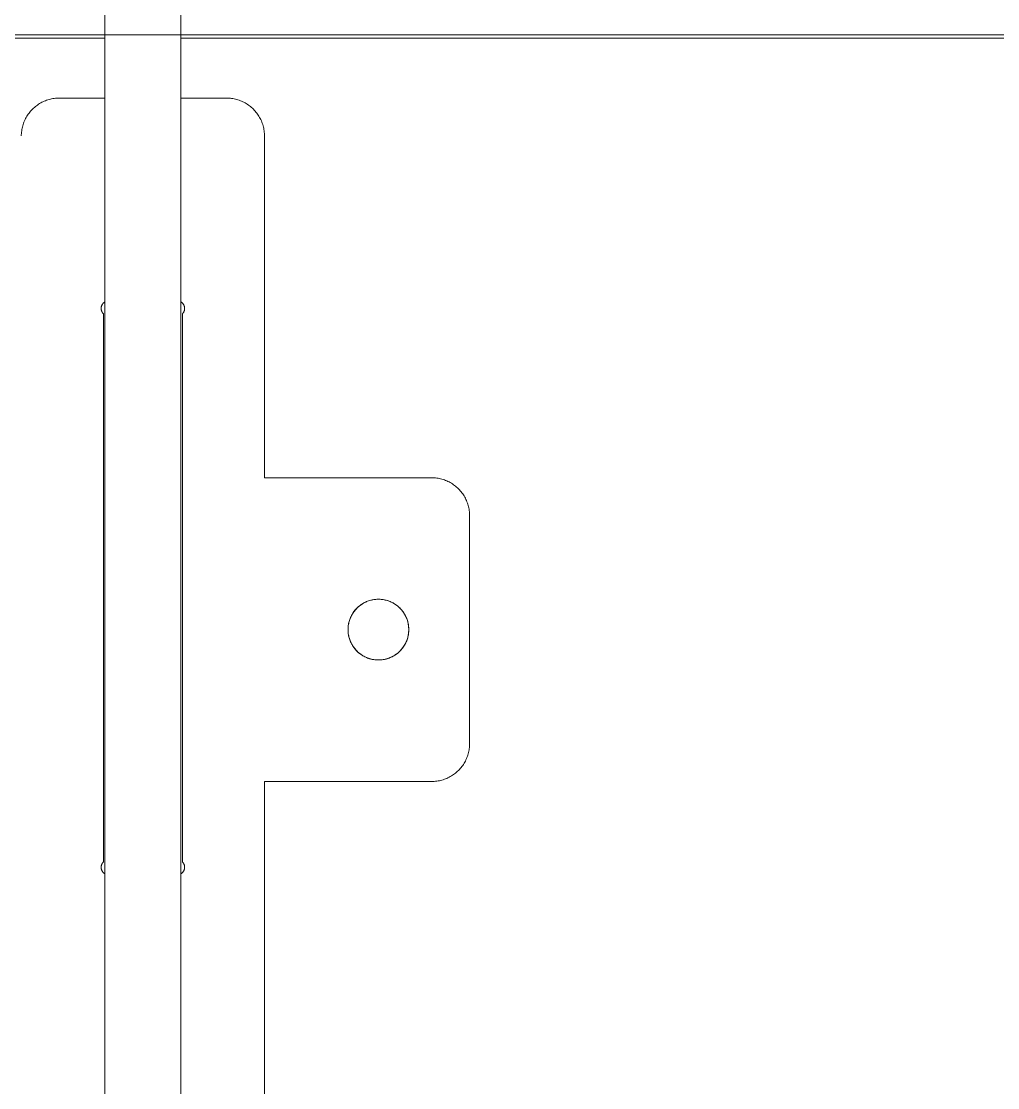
# Model space of a CAD drawing. Header units: millimetres. Extents: x -213 to 4577, y -424 to 2634.
# Drawn here: x 1014.9 to 1143.4, y 9 to 149.4 of the extents above; entities that cross this region are included whole.
import ezdxf

# ---------------------------------------------------------------- set-up
doc = ezdxf.new("R2010")
doc.units = ezdxf.units.MM
doc.layers.add('ZANO_R', color=7, linetype='Continuous', lineweight=0)

msp = doc.modelspace()

# ---------------------------------------------------------------- linework, layer by layer
at = {"layer": 'ZANO_R'}
for p, q in [((1025.92, 179.91), (1025.92, -199.68)), ((1035.92, 179.91), (1035.92, -199.68)), ((190.92, 147.19), (1025.92, 147.19)), ((1035.92, 147.19), (1870.92, 147.19)), ((1018.25, 139.03), (1018.09, 138.97)), ((1018.41, 139.09), (1018.25, 139.03)), ((1018.57, 139.13), (1018.41, 139.09)), ((1018.74, 139.18), (1018.57, 139.13)), ((1018.9, 139.21), (1018.74, 139.18)), ((1019.07, 139.25), (1018.9, 139.21)), ((1019.24, 139.27), (1019.07, 139.25)), ((1019.41, 139.29), (1019.24, 139.27)), ((1019.58, 139.31), (1019.41, 139.29)), ((1019.75, 139.32), (1019.58, 139.31)), ((1019.92, 139.32), (1019.75, 139.32)), ((1025.92, 139.32), (1019.92, 139.32)), ((1041.92, 139.32), (1035.92, 139.32)), ((1042.09, 139.32), (1041.92, 139.32)), ((1042.26, 139.31), (1042.09, 139.32)), ((1042.43, 139.29), (1042.26, 139.31)), ((1042.6, 139.27), (1042.43, 139.29)), ((1042.77, 139.25), (1042.6, 139.27)), ((1042.94, 139.21), (1042.77, 139.25)), ((1043.1, 139.18), (1042.94, 139.21)), ((1043.27, 139.13), (1043.1, 139.18)), ((1043.43, 139.09), (1043.27, 139.13)), ((1043.6, 139.03), (1043.43, 139.09)), ((1043.76, 138.97), (1043.6, 139.03)), ((1016.15, 137.61), (1016.04, 137.47)), ((1016.27, 137.73), (1016.15, 137.61)), ((1016.39, 137.86), (1016.27, 137.73)), ((1016.51, 137.97), (1016.39, 137.86)), ((1016.64, 138.09), (1016.51, 137.97)), ((1016.77, 138.2), (1016.64, 138.09)), ((1016.9, 138.3), (1016.77, 138.2)), ((1017.04, 138.4), (1016.9, 138.3)), ((1017.18, 138.5), (1017.04, 138.4)), ((1017.32, 138.59), (1017.18, 138.5)), ((1017.47, 138.68), (1017.32, 138.59)), ((1017.62, 138.76), (1017.47, 138.68)), ((1017.77, 138.83), (1017.62, 138.76)), ((1017.93, 138.91), (1017.77, 138.83)), ((1018.09, 138.97), (1017.93, 138.91)), ((1043.91, 138.91), (1043.76, 138.97)), ((1044.07, 138.83), (1043.91, 138.91)), ((1044.22, 138.76), (1044.07, 138.83)), ((1044.37, 138.68), (1044.22, 138.76)), ((1044.52, 138.59), (1044.37, 138.68)), ((1044.66, 138.5), (1044.52, 138.59)), ((1044.8, 138.4), (1044.66, 138.5)), ((1044.94, 138.3), (1044.8, 138.4)), ((1045.08, 138.2), (1044.94, 138.3)), ((1045.21, 138.09), (1045.08, 138.2)), ((1045.33, 137.97), (1045.21, 138.09)), ((1045.46, 137.86), (1045.33, 137.97)), ((1045.58, 137.73), (1045.46, 137.86)), ((1045.69, 137.61), (1045.58, 137.73)), ((1045.8, 137.47), (1045.69, 137.61)), ((1015.34, 136.31), (1015.27, 136.15)), ((1015.41, 136.47), (1015.34, 136.31)), ((1015.48, 136.62), (1015.41, 136.47)), ((1015.56, 136.77), (1015.48, 136.62)), ((1015.65, 136.92), (1015.56, 136.77)), ((1015.74, 137.06), (1015.65, 136.92)), ((1015.84, 137.2), (1015.74, 137.06)), ((1015.94, 137.34), (1015.84, 137.2)), ((1016.04, 137.47), (1015.94, 137.34)), ((1045.91, 137.34), (1045.8, 137.47)), ((1046.01, 137.2), (1045.91, 137.34)), ((1046.1, 137.06), (1046.01, 137.2)), ((1046.19, 136.92), (1046.1, 137.06)), ((1046.28, 136.77), (1046.19, 136.92)), ((1046.36, 136.62), (1046.28, 136.77)), ((1046.44, 136.47), (1046.36, 136.62)), ((1046.51, 136.31), (1046.44, 136.47)), ((1046.57, 136.15), (1046.51, 136.31)), ((1014.95, 134.83), (1014.93, 134.66)), ((1014.97, 135), (1014.95, 134.83)), ((1014.99, 135.17), (1014.97, 135)), ((1015.03, 135.34), (1014.99, 135.17)), ((1015.06, 135.5), (1015.03, 135.34)), ((1015.11, 135.67), (1015.06, 135.5)), ((1015.16, 135.83), (1015.11, 135.67)), ((1015.21, 135.99), (1015.16, 135.83)), ((1015.27, 136.15), (1015.21, 135.99)), ((1046.63, 135.99), (1046.57, 136.15)), ((1046.69, 135.83), (1046.63, 135.99)), ((1046.74, 135.67), (1046.69, 135.83)), ((1046.78, 135.5), (1046.74, 135.67)), ((1046.82, 135.34), (1046.78, 135.5)), ((1046.85, 135.17), (1046.82, 135.34)), ((1046.87, 135), (1046.85, 135.17)), ((1046.89, 134.83), (1046.87, 135)), ((1046.91, 134.66), (1046.89, 134.83)), ((1014.93, 134.66), (1014.92, 134.49)), ((1014.92, 134.49), (1014.92, 134.32)), ((1046.92, 134.49), (1046.91, 134.66)), ((1046.92, 134.32), (1046.92, 134.49)), ((1046.92, 89.32), (1046.92, 134.32)), ((1025.73, 112.33), (1025.75, 112.35)), ((1025.75, 112.35), (1025.78, 112.37)), ((1025.78, 112.37), (1025.81, 112.4)), ((1025.81, 112.4), (1025.83, 112.42)), ((1025.83, 112.42), (1025.86, 112.44)), ((1025.86, 112.44), (1025.89, 112.46)), ((1025.89, 112.46), (1025.92, 112.47)), ((1035.92, 112.47), (1035.95, 112.46)), ((1035.95, 112.46), (1035.98, 112.44)), ((1035.98, 112.44), (1036.01, 112.42)), ((1036.01, 112.42), (1036.03, 112.4)), ((1036.03, 112.4), (1036.06, 112.37)), ((1036.06, 112.37), (1036.09, 112.35)), ((1036.09, 112.35), (1036.11, 112.33)), ((1025.43, 111.72), (1025.44, 111.75)), ((1025.43, 111.68), (1025.43, 111.72)), ((1025.43, 111.65), (1025.43, 111.68)), ((1025.43, 111.61), (1025.43, 111.65)), ((1025.43, 111.58), (1025.43, 111.61)), ((1025.43, 111.54), (1025.43, 111.58)), ((1025.43, 111.51), (1025.43, 111.54)), ((1025.44, 111.48), (1025.43, 111.51)), ((1025.44, 111.78), (1025.45, 111.82)), ((1025.44, 111.75), (1025.44, 111.78)), ((1025.44, 111.44), (1025.44, 111.48)), ((1025.45, 111.41), (1025.44, 111.44)), ((1025.45, 111.82), (1025.46, 111.85)), ((1025.46, 111.38), (1025.45, 111.41)), ((1025.46, 111.85), (1025.47, 111.89)), ((1025.47, 111.34), (1025.46, 111.38)), ((1025.47, 111.89), (1025.48, 111.92)), ((1025.48, 111.31), (1025.47, 111.34)), ((1025.48, 111.92), (1025.49, 111.95)), ((1025.49, 111.28), (1025.48, 111.31)), ((1025.49, 111.95), (1025.5, 111.98)), ((1025.5, 111.25), (1025.49, 111.28)), ((1025.5, 111.98), (1025.51, 112.02)), ((1025.51, 111.21), (1025.5, 111.25)), ((1025.51, 112.02), (1025.53, 112.05)), ((1025.53, 111.18), (1025.51, 111.21)), ((1025.53, 112.05), (1025.54, 112.08)), ((1025.54, 111.15), (1025.53, 111.18)), ((1025.54, 112.08), (1025.56, 112.11)), ((1025.56, 111.12), (1025.54, 111.15)), ((1025.56, 112.11), (1025.58, 112.14)), ((1025.57, 111.09), (1025.56, 111.12)), ((1025.59, 111.06), (1025.57, 111.09)), ((1025.58, 112.14), (1025.6, 112.17)), ((1025.61, 111.04), (1025.59, 111.06)), ((1025.6, 112.17), (1025.62, 112.2)), ((1025.63, 111.01), (1025.61, 111.04)), ((1025.62, 112.2), (1025.64, 112.22)), ((1025.65, 110.98), (1025.63, 111.01)), ((1025.64, 112.22), (1025.66, 112.25)), ((1025.67, 110.96), (1025.65, 110.98)), ((1025.66, 112.25), (1025.68, 112.28)), ((1025.7, 110.93), (1025.67, 110.96)), ((1025.68, 112.28), (1025.7, 112.3)), ((1025.7, 112.3), (1025.73, 112.33)), ((1025.72, 110.91), (1025.7, 110.93)), ((1036.11, 112.33), (1036.14, 112.3)), ((1036.15, 110.93), (1036.12, 110.91)), ((1036.14, 112.3), (1036.16, 112.28)), ((1036.17, 110.96), (1036.15, 110.93)), ((1036.16, 112.28), (1036.18, 112.25)), ((1036.19, 110.98), (1036.17, 110.96)), ((1036.18, 112.25), (1036.2, 112.23)), ((1036.21, 111.01), (1036.19, 110.98)), ((1036.2, 112.23), (1036.22, 112.2)), ((1036.23, 111.04), (1036.21, 111.01)), ((1036.22, 112.2), (1036.24, 112.17)), ((1036.25, 111.07), (1036.23, 111.04)), ((1036.24, 112.17), (1036.26, 112.14)), ((1036.27, 111.09), (1036.25, 111.07)), ((1036.26, 112.14), (1036.28, 112.11)), ((1036.29, 111.12), (1036.27, 111.09)), ((1036.28, 112.11), (1036.3, 112.08)), ((1036.3, 111.15), (1036.29, 111.12)), ((1036.3, 112.08), (1036.31, 112.05)), ((1036.32, 111.19), (1036.3, 111.15)), ((1036.31, 112.05), (1036.33, 112.02)), ((1036.33, 111.22), (1036.32, 111.19)), ((1036.33, 112.02), (1036.34, 111.99)), ((1036.35, 111.25), (1036.33, 111.22)), ((1036.34, 111.99), (1036.35, 111.96)), ((1036.35, 111.96), (1036.36, 111.92)), ((1036.36, 111.28), (1036.35, 111.25)), ((1036.36, 111.92), (1036.37, 111.89)), ((1036.37, 111.31), (1036.36, 111.28)), ((1036.37, 111.89), (1036.38, 111.86)), ((1036.38, 111.35), (1036.37, 111.31)), ((1036.38, 111.86), (1036.39, 111.82)), ((1036.39, 111.38), (1036.38, 111.35)), ((1036.39, 111.82), (1036.4, 111.79)), ((1036.4, 111.45), (1036.39, 111.41)), ((1036.39, 111.41), (1036.39, 111.38)), ((1036.4, 111.79), (1036.4, 111.76)), ((1036.4, 111.76), (1036.41, 111.72)), ((1036.41, 111.48), (1036.4, 111.45)), ((1036.41, 111.72), (1036.41, 111.69)), ((1036.41, 111.69), (1036.41, 111.65)), ((1036.41, 111.65), (1036.41, 111.62)), ((1036.41, 111.62), (1036.41, 111.58)), ((1036.41, 111.58), (1036.41, 111.55)), ((1036.41, 111.55), (1036.41, 111.52)), ((1036.41, 111.52), (1036.41, 111.48)), ((1025.72, 38.73), (1025.72, 110.91)), ((1036.12, 110.91), (1036.12, 38.73)), ((1068.92, 89.32), (1046.92, 89.32)), ((1069.09, 89.32), (1068.92, 89.32)), ((1069.26, 89.31), (1069.09, 89.32)), ((1069.43, 89.29), (1069.26, 89.31)), ((1069.6, 89.27), (1069.43, 89.29)), ((1069.77, 89.25), (1069.6, 89.27)), ((1069.94, 89.21), (1069.77, 89.25)), ((1070.1, 89.18), (1069.94, 89.21)), ((1070.27, 89.13), (1070.1, 89.18)), ((1070.43, 89.09), (1070.27, 89.13)), ((1070.6, 89.03), (1070.43, 89.09)), ((1070.76, 88.97), (1070.6, 89.03)), ((1070.91, 88.91), (1070.76, 88.97)), ((1071.07, 88.83), (1070.91, 88.91)), ((1071.22, 88.76), (1071.07, 88.83)), ((1071.37, 88.68), (1071.22, 88.76)), ((1071.52, 88.59), (1071.37, 88.68)), ((1071.66, 88.5), (1071.52, 88.59)), ((1071.8, 88.4), (1071.66, 88.5)), ((1071.94, 88.3), (1071.8, 88.4)), ((1072.08, 88.2), (1071.94, 88.3)), ((1072.21, 88.09), (1072.08, 88.2)), ((1072.33, 87.97), (1072.21, 88.09)), ((1072.46, 87.86), (1072.33, 87.97)), ((1072.58, 87.73), (1072.46, 87.86)), ((1072.69, 87.61), (1072.58, 87.73)), ((1072.8, 87.47), (1072.69, 87.61)), ((1072.91, 87.34), (1072.8, 87.47)), ((1073.01, 87.2), (1072.91, 87.34)), ((1073.1, 87.06), (1073.01, 87.2)), ((1073.19, 86.92), (1073.1, 87.06)), ((1073.28, 86.77), (1073.19, 86.92)), ((1073.36, 86.62), (1073.28, 86.77)), ((1073.44, 86.47), (1073.36, 86.62)), ((1073.51, 86.31), (1073.44, 86.47)), ((1073.57, 86.15), (1073.51, 86.31)), ((1073.63, 85.99), (1073.57, 86.15)), ((1073.69, 85.83), (1073.63, 85.99)), ((1073.74, 85.67), (1073.69, 85.83)), ((1073.78, 85.5), (1073.74, 85.67)), ((1073.82, 85.34), (1073.78, 85.5)), ((1073.85, 85.17), (1073.82, 85.34)), ((1073.87, 85), (1073.85, 85.17)), ((1073.89, 84.83), (1073.87, 85)), ((1073.91, 84.66), (1073.89, 84.83)), ((1073.92, 84.49), (1073.91, 84.66)), ((1073.92, 84.32), (1073.92, 84.49)), ((1073.92, 54.32), (1073.92, 84.32)), ((1060.37, 73.01), (1060.5, 73.06)), ((1060.5, 73.06), (1060.63, 73.11)), ((1060.63, 73.11), (1060.76, 73.15)), ((1060.76, 73.15), (1060.9, 73.19)), ((1060.9, 73.19), (1061.03, 73.22)), ((1061.03, 73.22), (1061.17, 73.25)), ((1061.17, 73.25), (1061.3, 73.27)), ((1061.3, 73.27), (1061.44, 73.29)), ((1061.44, 73.29), (1061.58, 73.3)), ((1061.58, 73.3), (1061.71, 73.31)), ((1061.71, 73.31), (1061.85, 73.32)), ((1061.85, 73.32), (1061.99, 73.32)), ((1061.99, 73.32), (1062.13, 73.31)), ((1062.13, 73.31), (1062.27, 73.3)), ((1062.27, 73.3), (1062.4, 73.29)), ((1062.4, 73.29), (1062.54, 73.27)), ((1062.54, 73.27), (1062.68, 73.25)), ((1062.68, 73.25), (1062.81, 73.22)), ((1062.81, 73.22), (1062.95, 73.19)), ((1062.95, 73.19), (1063.08, 73.15)), ((1063.08, 73.15), (1063.21, 73.11)), ((1063.21, 73.11), (1063.34, 73.06)), ((1063.34, 73.06), (1063.47, 73.01)), ((1058.59, 71.53), (1058.67, 71.65)), ((1058.67, 71.65), (1058.75, 71.76)), ((1058.75, 71.76), (1058.84, 71.87)), ((1058.84, 71.87), (1058.93, 71.97)), ((1058.93, 71.97), (1059.02, 72.07)), ((1059.02, 72.07), (1059.12, 72.17)), ((1059.12, 72.17), (1059.22, 72.27)), ((1059.22, 72.27), (1059.32, 72.36)), ((1059.32, 72.36), (1059.43, 72.45)), ((1059.43, 72.45), (1059.54, 72.53)), ((1059.54, 72.53), (1059.65, 72.61)), ((1059.65, 72.61), (1059.76, 72.69)), ((1059.76, 72.69), (1059.88, 72.76)), ((1059.88, 72.76), (1060, 72.83)), ((1060, 72.83), (1060.12, 72.89)), ((1060.12, 72.89), (1060.25, 72.95)), ((1060.25, 72.95), (1060.37, 73.01)), ((1063.47, 73.01), (1063.59, 72.95)), ((1063.59, 72.95), (1063.72, 72.89)), ((1063.72, 72.89), (1063.84, 72.83)), ((1063.84, 72.83), (1063.96, 72.76)), ((1063.96, 72.76), (1064.08, 72.69)), ((1064.08, 72.69), (1064.19, 72.61)), ((1064.19, 72.61), (1064.31, 72.53)), ((1064.31, 72.53), (1064.42, 72.45)), ((1064.42, 72.45), (1064.52, 72.36)), ((1064.52, 72.36), (1064.62, 72.27)), ((1064.62, 72.27), (1064.73, 72.17)), ((1064.73, 72.17), (1064.82, 72.07)), ((1064.82, 72.07), (1064.92, 71.97)), ((1064.92, 71.97), (1065, 71.87)), ((1065, 71.87), (1065.09, 71.76)), ((1065.09, 71.76), (1065.17, 71.65)), ((1065.17, 71.65), (1065.25, 71.53)), ((1058.01, 70.14), (1058.04, 70.28)), ((1058.04, 70.28), (1058.07, 70.41)), ((1058.07, 70.41), (1058.11, 70.54)), ((1058.11, 70.54), (1058.16, 70.67)), ((1058.16, 70.67), (1058.21, 70.8)), ((1058.21, 70.8), (1058.26, 70.93)), ((1058.26, 70.93), (1058.32, 71.06)), ((1058.32, 71.06), (1058.38, 71.18)), ((1058.38, 71.18), (1058.45, 71.3)), ((1058.45, 71.3), (1058.52, 71.42)), ((1058.52, 71.42), (1058.59, 71.53)), ((1065.25, 71.53), (1065.33, 71.42)), ((1065.33, 71.42), (1065.4, 71.3)), ((1065.4, 71.3), (1065.46, 71.18)), ((1065.46, 71.18), (1065.52, 71.06)), ((1065.52, 71.06), (1065.58, 70.93)), ((1065.58, 70.93), (1065.64, 70.8)), ((1065.64, 70.8), (1065.69, 70.67)), ((1065.69, 70.67), (1065.73, 70.54)), ((1065.73, 70.54), (1065.77, 70.41)), ((1065.77, 70.41), (1065.8, 70.28)), ((1065.8, 70.28), (1065.84, 70.14)), ((1057.92, 69.46), (1057.93, 69.6)), ((1057.92, 69.32), (1057.92, 69.46)), ((1057.92, 69.18), (1057.92, 69.32)), ((1057.93, 69.04), (1057.92, 69.18)), ((1057.93, 69.6), (1057.94, 69.73)), ((1057.94, 68.91), (1057.93, 69.04)), ((1057.94, 69.73), (1057.96, 69.87)), ((1057.96, 68.77), (1057.94, 68.91)), ((1057.96, 69.87), (1057.98, 70.01)), ((1057.98, 70.01), (1058.01, 70.14)), ((1065.84, 70.14), (1065.86, 70.01)), ((1065.86, 70.01), (1065.88, 69.87)), ((1065.88, 69.87), (1065.9, 69.73)), ((1065.9, 68.91), (1065.88, 68.77)), ((1065.9, 69.73), (1065.91, 69.6)), ((1065.91, 69.04), (1065.9, 68.91)), ((1065.91, 69.6), (1065.92, 69.46)), ((1065.92, 69.18), (1065.91, 69.04)), ((1065.92, 69.46), (1065.92, 69.32)), ((1065.92, 69.32), (1065.92, 69.18)), ((1057.98, 68.63), (1057.96, 68.77)), ((1058.01, 68.5), (1057.98, 68.63)), ((1058.04, 68.36), (1058.01, 68.5)), ((1058.07, 68.23), (1058.04, 68.36)), ((1058.11, 68.1), (1058.07, 68.23)), ((1058.16, 67.97), (1058.11, 68.1)), ((1058.21, 67.84), (1058.16, 67.97)), ((1058.26, 67.71), (1058.21, 67.84)), ((1058.32, 67.58), (1058.26, 67.71)), ((1058.38, 67.46), (1058.32, 67.58)), ((1058.45, 67.34), (1058.38, 67.46)), ((1065.46, 67.46), (1065.4, 67.34)), ((1065.52, 67.58), (1065.46, 67.46)), ((1065.58, 67.71), (1065.52, 67.58)), ((1065.64, 67.84), (1065.58, 67.71)), ((1065.69, 67.97), (1065.64, 67.84)), ((1065.73, 68.1), (1065.69, 67.97)), ((1065.77, 68.23), (1065.73, 68.1)), ((1065.8, 68.36), (1065.77, 68.23)), ((1065.84, 68.5), (1065.8, 68.36)), ((1065.86, 68.63), (1065.84, 68.5)), ((1065.88, 68.77), (1065.86, 68.63)), ((1058.52, 67.22), (1058.45, 67.34)), ((1058.59, 67.1), (1058.52, 67.22)), ((1058.67, 66.99), (1058.59, 67.1)), ((1058.75, 66.88), (1058.67, 66.99)), ((1058.84, 66.77), (1058.75, 66.88)), ((1058.93, 66.67), (1058.84, 66.77)), ((1059.02, 66.57), (1058.93, 66.67)), ((1059.12, 66.47), (1059.02, 66.57)), ((1059.22, 66.37), (1059.12, 66.47)), ((1059.32, 66.28), (1059.22, 66.37)), ((1059.43, 66.19), (1059.32, 66.28)), ((1059.54, 66.11), (1059.43, 66.19)), ((1059.65, 66.03), (1059.54, 66.11)), ((1059.76, 65.95), (1059.65, 66.03)), ((1064.19, 66.03), (1064.08, 65.95)), ((1064.31, 66.11), (1064.19, 66.03)), ((1064.42, 66.19), (1064.31, 66.11)), ((1064.52, 66.28), (1064.42, 66.19)), ((1064.62, 66.37), (1064.52, 66.28)), ((1064.73, 66.47), (1064.62, 66.37)), ((1064.82, 66.57), (1064.73, 66.47)), ((1064.92, 66.67), (1064.82, 66.57)), ((1065, 66.77), (1064.92, 66.67)), ((1065.09, 66.88), (1065, 66.77)), ((1065.17, 66.99), (1065.09, 66.88)), ((1065.25, 67.1), (1065.17, 66.99)), ((1065.33, 67.22), (1065.25, 67.1)), ((1065.4, 67.34), (1065.33, 67.22)), ((1059.88, 65.88), (1059.76, 65.95)), ((1060, 65.81), (1059.88, 65.88)), ((1060.12, 65.75), (1060, 65.81)), ((1060.25, 65.69), (1060.12, 65.75)), ((1060.37, 65.63), (1060.25, 65.69)), ((1060.5, 65.58), (1060.37, 65.63)), ((1060.63, 65.53), (1060.5, 65.58)), ((1060.76, 65.49), (1060.63, 65.53)), ((1060.9, 65.45), (1060.76, 65.49)), ((1061.03, 65.42), (1060.9, 65.45)), ((1061.17, 65.39), (1061.03, 65.42)), ((1061.3, 65.37), (1061.17, 65.39)), ((1061.44, 65.35), (1061.3, 65.37)), ((1061.58, 65.33), (1061.44, 65.35)), ((1061.71, 65.32), (1061.58, 65.33)), ((1061.85, 65.32), (1061.71, 65.32)), ((1061.99, 65.32), (1061.85, 65.32)), ((1062.13, 65.32), (1061.99, 65.32)), ((1062.27, 65.33), (1062.13, 65.32)), ((1062.4, 65.35), (1062.27, 65.33)), ((1062.54, 65.37), (1062.4, 65.35)), ((1062.68, 65.39), (1062.54, 65.37)), ((1062.81, 65.42), (1062.68, 65.39)), ((1062.95, 65.45), (1062.81, 65.42)), ((1063.08, 65.49), (1062.95, 65.45)), ((1063.21, 65.53), (1063.08, 65.49)), ((1063.34, 65.58), (1063.21, 65.53)), ((1063.47, 65.63), (1063.34, 65.58)), ((1063.59, 65.69), (1063.47, 65.63)), ((1063.72, 65.75), (1063.59, 65.69)), ((1063.84, 65.81), (1063.72, 65.75)), ((1063.96, 65.88), (1063.84, 65.81)), ((1064.08, 65.95), (1063.96, 65.88)), ((1073.82, 53.3), (1073.85, 53.47)), ((1073.85, 53.47), (1073.87, 53.64)), ((1073.87, 53.64), (1073.89, 53.81)), ((1073.89, 53.81), (1073.91, 53.98)), ((1073.91, 53.98), (1073.92, 54.15)), ((1073.92, 54.15), (1073.92, 54.32)), ((1073.28, 51.87), (1073.36, 52.02)), ((1073.36, 52.02), (1073.44, 52.17)), ((1073.44, 52.17), (1073.51, 52.33)), ((1073.51, 52.33), (1073.57, 52.49)), ((1073.57, 52.49), (1073.63, 52.65)), ((1073.63, 52.65), (1073.69, 52.81)), ((1073.69, 52.81), (1073.74, 52.97)), ((1073.74, 52.97), (1073.78, 53.14)), ((1073.78, 53.14), (1073.82, 53.3)), ((1072.08, 50.44), (1072.21, 50.55)), ((1072.21, 50.55), (1072.33, 50.67)), ((1072.33, 50.67), (1072.46, 50.78)), ((1072.46, 50.78), (1072.58, 50.91)), ((1072.58, 50.91), (1072.69, 51.03)), ((1072.69, 51.03), (1072.8, 51.16)), ((1072.8, 51.16), (1072.91, 51.3)), ((1072.91, 51.3), (1073.01, 51.44)), ((1073.01, 51.44), (1073.1, 51.58)), ((1073.1, 51.58), (1073.19, 51.72)), ((1073.19, 51.72), (1073.28, 51.87)), ((1046.92, -133.68), (1046.92, 49.32)), ((1046.92, 49.32), (1068.92, 49.32)), ((1068.92, 49.32), (1069.09, 49.32)), ((1069.09, 49.32), (1069.26, 49.33)), ((1069.26, 49.33), (1069.43, 49.35)), ((1069.43, 49.35), (1069.6, 49.37)), ((1069.6, 49.37), (1069.77, 49.39)), ((1069.77, 49.39), (1069.94, 49.42)), ((1069.94, 49.42), (1070.1, 49.46)), ((1070.1, 49.46), (1070.27, 49.5)), ((1070.27, 49.5), (1070.43, 49.55)), ((1070.43, 49.55), (1070.6, 49.61)), ((1070.6, 49.61), (1070.76, 49.67)), ((1070.76, 49.67), (1070.91, 49.73)), ((1070.91, 49.73), (1071.07, 49.8)), ((1071.07, 49.8), (1071.22, 49.88)), ((1071.22, 49.88), (1071.37, 49.96)), ((1071.37, 49.96), (1071.52, 50.05)), ((1071.52, 50.05), (1071.66, 50.14)), ((1071.66, 50.14), (1071.8, 50.23)), ((1071.8, 50.23), (1071.94, 50.34)), ((1071.94, 50.34), (1072.08, 50.44)), ((1025.43, 38.13), (1025.44, 38.16)), ((1025.43, 38.09), (1025.43, 38.13)), ((1025.43, 38.06), (1025.43, 38.09)), ((1025.43, 38.03), (1025.43, 38.06)), ((1025.43, 37.99), (1025.43, 38.03)), ((1025.43, 37.96), (1025.43, 37.99)), ((1025.43, 37.92), (1025.43, 37.96)), ((1025.44, 37.89), (1025.43, 37.92)), ((1025.44, 38.2), (1025.45, 38.23)), ((1025.44, 38.16), (1025.44, 38.2)), ((1025.45, 38.23), (1025.46, 38.26)), ((1025.46, 38.26), (1025.47, 38.3)), ((1025.47, 38.3), (1025.48, 38.33)), ((1025.48, 38.33), (1025.49, 38.36)), ((1025.49, 38.36), (1025.5, 38.39)), ((1025.5, 38.39), (1025.51, 38.43)), ((1025.51, 38.43), (1025.53, 38.46)), ((1025.53, 38.46), (1025.54, 38.49)), ((1025.54, 38.49), (1025.56, 38.52)), ((1025.56, 38.52), (1025.57, 38.55)), ((1025.57, 38.55), (1025.59, 38.58)), ((1025.59, 38.58), (1025.61, 38.6)), ((1025.61, 38.6), (1025.63, 38.63)), ((1025.63, 38.63), (1025.65, 38.66)), ((1025.65, 38.66), (1025.67, 38.68)), ((1025.67, 38.68), (1025.7, 38.71)), ((1025.7, 38.71), (1025.72, 38.73)), ((1036.12, 38.73), (1036.15, 38.71)), ((1036.15, 38.71), (1036.17, 38.68)), ((1036.17, 38.68), (1036.19, 38.66)), ((1036.19, 38.66), (1036.21, 38.63)), ((1036.21, 38.63), (1036.23, 38.6)), ((1036.23, 38.6), (1036.25, 38.57)), ((1036.25, 38.57), (1036.27, 38.54)), ((1036.27, 38.54), (1036.29, 38.51)), ((1036.29, 38.51), (1036.3, 38.48)), ((1036.3, 38.48), (1036.32, 38.45)), ((1036.32, 38.45), (1036.33, 38.42)), ((1036.33, 38.42), (1036.35, 38.39)), ((1036.35, 38.39), (1036.36, 38.36)), ((1036.36, 38.36), (1036.37, 38.33)), ((1036.37, 38.33), (1036.38, 38.29)), ((1036.38, 38.29), (1036.39, 38.26)), ((1036.39, 38.26), (1036.39, 38.23)), ((1036.39, 38.23), (1036.4, 38.19)), ((1036.4, 38.19), (1036.41, 38.16)), ((1036.41, 37.92), (1036.4, 37.88)), ((1036.41, 38.16), (1036.41, 38.12)), ((1036.41, 38.12), (1036.41, 38.09)), ((1036.41, 38.09), (1036.41, 38.05)), ((1036.41, 38.05), (1036.41, 38.02)), ((1036.41, 38.02), (1036.41, 37.99)), ((1036.41, 37.99), (1036.41, 37.95)), ((1036.41, 37.95), (1036.41, 37.92)), ((1025.44, 37.85), (1025.44, 37.89)), ((1025.45, 37.82), (1025.44, 37.85)), ((1025.46, 37.79), (1025.45, 37.82)), ((1025.47, 37.75), (1025.46, 37.79)), ((1025.48, 37.72), (1025.47, 37.75)), ((1025.49, 37.69), (1025.48, 37.72)), ((1025.5, 37.65), (1025.49, 37.69)), ((1025.51, 37.62), (1025.5, 37.65)), ((1025.53, 37.59), (1025.51, 37.62)), ((1025.54, 37.56), (1025.53, 37.59)), ((1025.56, 37.53), (1025.54, 37.56)), ((1025.58, 37.5), (1025.56, 37.53)), ((1025.6, 37.47), (1025.58, 37.5)), ((1025.62, 37.44), (1025.6, 37.47)), ((1025.64, 37.42), (1025.62, 37.44)), ((1025.66, 37.39), (1025.64, 37.42)), ((1025.68, 37.36), (1025.66, 37.39)), ((1025.7, 37.34), (1025.68, 37.36)), ((1025.73, 37.31), (1025.7, 37.34)), ((1025.75, 37.29), (1025.73, 37.31)), ((1025.78, 37.27), (1025.75, 37.29)), ((1025.81, 37.24), (1025.78, 37.27)), ((1025.83, 37.22), (1025.81, 37.24)), ((1025.86, 37.2), (1025.83, 37.22)), ((1025.89, 37.18), (1025.86, 37.2)), ((1025.92, 37.16), (1025.89, 37.18)), ((1035.95, 37.18), (1035.92, 37.16)), ((1035.98, 37.2), (1035.95, 37.18)), ((1036.01, 37.22), (1035.98, 37.2)), ((1036.03, 37.24), (1036.01, 37.22)), ((1036.06, 37.26), (1036.03, 37.24)), ((1036.09, 37.29), (1036.06, 37.26)), ((1036.11, 37.31), (1036.09, 37.29)), ((1036.14, 37.34), (1036.11, 37.31)), ((1036.16, 37.36), (1036.14, 37.34)), ((1036.18, 37.39), (1036.16, 37.36)), ((1036.2, 37.41), (1036.18, 37.39)), ((1036.22, 37.44), (1036.2, 37.41)), ((1036.24, 37.47), (1036.22, 37.44)), ((1036.26, 37.5), (1036.24, 37.47)), ((1036.28, 37.53), (1036.26, 37.5)), ((1036.3, 37.56), (1036.28, 37.53)), ((1036.31, 37.59), (1036.3, 37.56)), ((1036.33, 37.62), (1036.31, 37.59)), ((1036.34, 37.65), (1036.33, 37.62)), ((1036.35, 37.68), (1036.34, 37.65)), ((1036.36, 37.72), (1036.35, 37.68)), ((1036.37, 37.75), (1036.36, 37.72)), ((1036.38, 37.78), (1036.37, 37.75)), ((1036.39, 37.82), (1036.38, 37.78)), ((1036.4, 37.85), (1036.39, 37.82)), ((1036.4, 37.88), (1036.4, 37.85))]:
    msp.add_line(p, q, dxfattribs=at)
msp.add_lwpolyline([(18.92, 147.64), (2042.92, 147.64), (2042.92, -252.36), (18.92, -252.36)], close=True, dxfattribs=at)
msp.add_circle((1061.92, 69.32), 4, dxfattribs=at)

doc.saveas('drawing.dxf')
